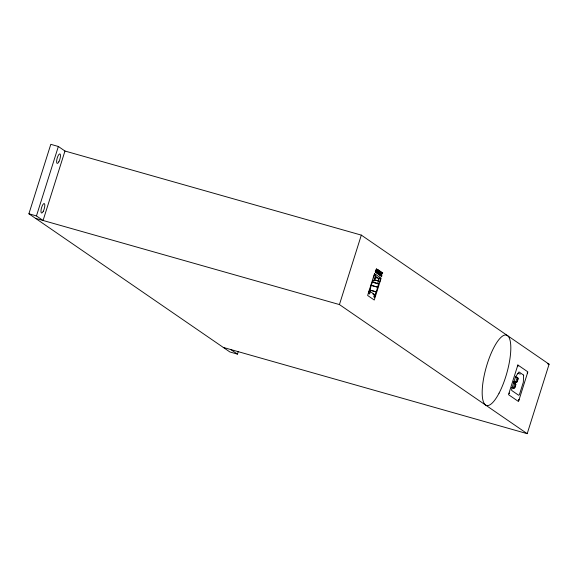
<?xml version="1.0" encoding="UTF-8"?>
<svg xmlns="http://www.w3.org/2000/svg" width="578" height="578" viewBox="0 0 578 578"><rect width="100%" height="100%" fill="white"/><g stroke="black" fill="none" stroke-linecap="round" stroke-linejoin="round"><path stroke-width="0.87" d="M509.276 393.286L509.261 393.719L509.334 393.054M517.888 366.199L517.628 366.575L517.816 366.141M518.878 399.817L518.704 400.149L518.928 399.651M527.317 372.528L527.266 373.2M238.266 351.547L237.457 354.119L229.899 351.973L28.9 213.788L50.799 144.334L58.356 146.48L64.967 151.024L361.322 235.116L549.1 364.212L527.201 433.666L223.289 347.429M64.967 151.024L43.075 220.478L36.457 215.926L58.356 146.48M527.201 433.666L339.43 304.57L361.322 235.116M368.764 291.196L370.361 291.652L369.624 293.992L368.786 293.422L371.986 283.278L373.178 280.301L374.009 280.872L375.736 275.41L374.486 274.55L373.504 277.671L375.165 278.827L375.902 276.486L378.763 278.452L378.026 280.792L379.695 281.927L380.678 278.806L379.428 277.946L377.709 283.415L378.539 283.986L376.285 291.933L369.515 290.012M370.361 291.652L374.472 294.477L373.735 296.817L374.566 297.395L376.083 291.789L369.306 289.867M511.74 387.441L513.401 387.917L514.731 387.455L515.728 384.276L514.94 383.033L513.278 382.557M514.926 387.585L515.923 384.413L514.94 383.033L513.401 387.917L514.052 388.365L514.731 387.455M513.965 381.697L515.677 382.188L516.999 381.726L518.004 378.547L517.216 377.297L515.504 376.813M517.194 381.856L518.199 378.684L517.216 377.297L515.677 382.188L516.327 382.636L516.999 381.726M378.865 271.205L377.94 274.116L378.229 270.627C375.498 280.099 379.717 262.882 378.113 273.315L378.958 270.287L378.922 271.024M379.883 272.043L379.312 273.864A1.727 0.506 -74.2 0 0 379.247 274.499L379.443 275.15L379.89 274.933A1.857 0.542 -74.2 0 0 380.187 274.442L380.526 273.582A2.167 0.636 -74.2 0 0 380.75 272.643A1.828 0.535 -74.2 0 0 380.808 272.195A1.972 0.578 -74.2 0 0 380.794 271.638L380.18 271.552A1.828 0.535 -74.2 0 0 379.919 272.072M377.232 269.529L377.846 269.615A1.972 0.578 -74.2 0 1 377.86 270.164A1.828 0.535 -74.2 0 1 377.81 270.612A2.167 0.636 -74.2 0 1 377.579 271.552L377.239 272.411A1.857 0.542 -74.2 0 1 376.95 272.91L376.495 273.127L376.3 272.476A1.727 0.506 -74.2 0 1 376.365 271.841L376.935 270.02A1.828 0.535 -74.2 0 1 377.253 269.572M375.57 277.548L378.763 278.452M374.038 279.658L378.026 280.792M374.457 279.94L378.445 281.067M372.348 280.402L374.009 280.872M372.716 281.999L377.709 283.415M372.716 282.331L378.539 283.986M370.78 285.185L377.557 287.107M370.989 285.33L377.766 287.252M372.875 294.029L374.472 294.477M28.9 213.788L36.457 215.926M35.511 218.332L339.43 304.57M547.366 363.721L549.1 364.212M517.744 373.374L520.308 374.096M515.294 377.015L517.866 377.745M513.755 381.906L516.327 382.636M513.929 383.004L515.598 383.481M511.559 387.657L514.052 388.365M230.846 349.574L237.457 354.119M523.646 375.144L523.321 382.246L519.745 393.632A2.059 0.6 -74.2 0 1 518.611 395.229L511.833 390.569A2.059 0.6 -74.2 0 1 511.927 388.257L515.525 376.885L518.993 371.943L523.646 375.144M375.505 271.552L375.621 272.195A1.611 0.47 -74.2 0 0 375.989 272.028L375.389 272.289A1.748 0.513 -74.2 0 1 375.324 271.862A1.813 0.527 -74.2 0 1 375.346 271.472A1.864 0.542 -74.2 0 1 375.418 271.01C376.899 267.296 377.427 268.322 375.505 271.552M379.695 271.14L379.594 272.065L379.956 270.923L379.558 270.641L378.496 274.499L379.695 271.14M377.723 269.912C376.379 276.833 375.772 269.348 377.723 269.912M380.671 271.935C379.327 278.806 378.727 271.378 380.671 271.935M382.513 273.127L382.426 273.777L382.708 272.859C381.711 271.552 380.172 276.118 381.61 276.537L381.935 275.533L381.162 276.002L382.203 272.838L382.513 273.127M374.522 273.625L367.63 295.474L374.248 300.018L381.133 278.17L374.522 273.625M380.143 275.323L380.779 275.966L381.126 274.897L380.36 275.446L381.234 271.855L380.143 275.323M517.859 365L508.51 394.651L518.509 401.522L527.859 371.871L517.859 365M499.052 393.185A36.573 10.707 -74.2 0 0 507.448 335.58A36.573 10.707 -74.2 0 0 483.006 382.152A36.573 10.707 -74.2 0 0 499.052 393.185M58.884 161.746A4.935 1.445 -74.2 0 0 60.018 153.979A4.935 1.445 -74.2 0 0 56.716 160.258A4.935 1.445 -74.2 0 0 58.884 161.746M43.234 211.375A4.935 1.445 -74.2 0 0 44.369 203.608A4.935 1.445 -74.2 0 0 41.067 209.886A4.935 1.445 -74.2 0 0 43.234 211.375"/></g></svg>
